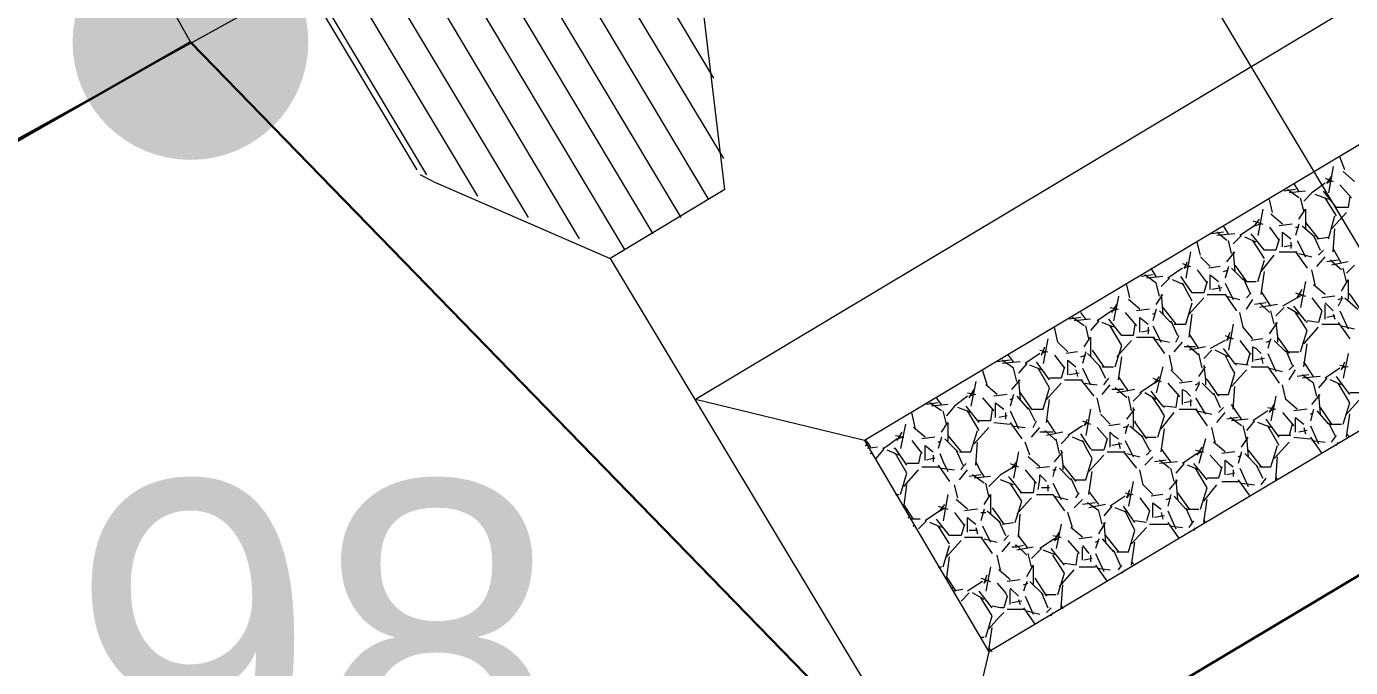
# Model space of a CAD drawing. Header units: metres. Extents: x 536111 to 536507, y 1836388 to 1836665.
# Drawn here: x 536430.96 to 536439.04, y 1836579.59 to 1836583.5 of the extents above; entities that cross this region are included whole.
import ezdxf
from ezdxf.enums import TextEntityAlignment as Align

# ---------------------------------------------------------------- set-up
doc = ezdxf.new("R2010")
doc.units = ezdxf.units.M
doc.header["$MEASUREMENT"] = 0
for name, color, linetype, lineweight in [('Level 2', 1, 'Continuous', 0), ('Level 32', 1, 'Continuous', 0), ('Level 38', 1, 'Continuous', 0), ('Level 4', 1, 'Continuous', 0), ('Level 42', 1, 'Continuous', 0), ('Level 5', 1, 'Continuous', 0), ('Level 9', 1, 'Continuous', 0)]:
    doc.layers.add(name, color=color, linetype=linetype, lineweight=lineweight)
doc.styles.add('Style-CHAR_FAST_FONT', font='CHAR_FAST_FONT.shx')

msp = doc.modelspace()

# ---------------------------------------------------------------- hatches: boundary and pattern name
at = {"layer": 'Level 4', "linetype": 'Continuous', "lineweight": 0}
h = msp.add_hatch(color=7, dxfattribs=at)
edge = h.paths.add_edge_path()
edge.add_arc((536431.96, 1836583.41), 0.7187, 270, 630)

# ---------------------------------------------------------------- linework, layer by layer
at = {"layer": 'Level 2', "color": 7, "linetype": 'Continuous', "lineweight": 0}
msp.add_line((536431.36, 1836584.49), (536431.96, 1836583.41), dxfattribs=at)
at = {"layer": 'Level 2', "color": 7, "linetype": 'Continuous', "lineweight": 0, "flags": 128}
msp.add_lwpolyline([(536345.48, 1836545.33), (536347.81, 1836546.32), (536366.15, 1836554.31), (536382.63, 1836560.4), (536403.43, 1836569.3), (536422.07, 1836577.76), (536428.84, 1836581.68), (536432.77, 1836583.85)], dxfattribs=at)
at = {"layer": 'Level 32', "color": 7, "linetype": 'Continuous', "lineweight": 0}
for p, q in [((536433.63, 1836585.73), (536435.15, 1836583.19)), ((536433.45, 1836585.63), (536435.21, 1836582.7)), ((536433.28, 1836585.53), (536435.12, 1836582.45)), ((536433.11, 1836585.42), (536434.95, 1836582.34)), ((536432.94, 1836585.32), (536434.78, 1836582.24)), ((536432.77, 1836585.22), (536434.61, 1836582.14)), ((536432.6, 1836585.12), (536434.33, 1836582.21)), ((536432.42, 1836585.01), (536434.02, 1836582.34)), ((536432.25, 1836584.91), (536433.71, 1836582.47)), ((536432.05, 1836584.79), (536433.34, 1836582.63)), ((536432.08, 1836584.81), (536433.4, 1836582.6)), ((536433.44, 1836582.56), (536433.36, 1836582.6))]:
    msp.add_line(p, q, dxfattribs=at)
at = {"layer": 'Level 38', "color": 7, "linetype": 'Continuous', "lineweight": 0}
msp.add_line((536428.71, 1836599.51), (536440.18, 1836580.33), dxfattribs=at)
at = {"layer": 'Level 42', "color": 7, "linetype": 'Continuous', "lineweight": 0}
for p, q in [((536435.22, 1836582.51), (536434.75, 1836586.41)), ((536441.82, 1836585.29), (536435.04, 1836581.23)), ((536441.56, 1836584.26), (536436.07, 1836580.98)), ((536442.33, 1836582.97), (536436.83, 1836579.69)), ((536443.36, 1836582.71), (536436.58, 1836578.66)), ((536439, 1836582.63), (536438.97, 1836582.71)), ((536438.93, 1836582.65), (536438.9, 1836582.49)), ((536439.06, 1836582.56), (536438.99, 1836582.62)), ((536433.44, 1836582.56), (536434.52, 1836582.09)), ((536438.72, 1836582.5), (536438.69, 1836582.55)), ((536438.88, 1836582.55), (536438.8, 1836582.49)), ((536438.88, 1836582.58), (536438.93, 1836582.56)), ((536438.89, 1836582.55), (536438.92, 1836582.59)), ((536438.89, 1836582.55), (536438.92, 1836582.57)), ((536438.97, 1836582.54), (536439.04, 1836582.46)), ((536435.22, 1836582.51), (536434.52, 1836582.09)), ((536438.56, 1836582.37), (536438.54, 1836582.45)), ((536438.7, 1836582.51), (536438.63, 1836582.5)), ((536438.72, 1836582.46), (536438.65, 1836582.51)), ((536438.76, 1836582.5), (536438.66, 1836582.49)), ((536438.75, 1836582.38), (536438.73, 1836582.46)), ((536438.8, 1836582.49), (536438.75, 1836582.44)), ((536438.9, 1836582.45), (536438.82, 1836582.48)), ((536438.95, 1836582.4), (536438.87, 1836582.5)), ((536438.95, 1836582.35), (536438.88, 1836582.46)), ((536439.03, 1836582.47), (536439.02, 1836582.4)), ((536438.5, 1836582.39), (536438.47, 1836582.23)), ((536438.72, 1836582.33), (536438.76, 1836582.39)), ((536438.76, 1836582.39), (536438.76, 1836582.27)), ((536438.92, 1836582.27), (536439.01, 1836582.37)), ((536439.02, 1836582.4), (536438.94, 1836582.4)), ((536438.29, 1836582.24), (536438.26, 1836582.29)), ((536438.45, 1836582.29), (536438.36, 1836582.23)), ((536438.44, 1836582.32), (536438.5, 1836582.3)), ((536438.45, 1836582.29), (536438.48, 1836582.33)), ((536438.45, 1836582.29), (536438.48, 1836582.3)), ((536438.54, 1836582.28), (536438.6, 1836582.2)), ((536438.62, 1836582.3), (536438.55, 1836582.36)), ((536438.68, 1836582.3), (536438.6, 1836582.29)), ((536438.72, 1836582.3), (536438.7, 1836582.23)), ((536438.7, 1836582.28), (536438.72, 1836582.28)), ((536438.74, 1836582.29), (536438.82, 1836582.22)), ((536438.76, 1836582.31), (536438.84, 1836582.21)), ((536438.76, 1836582.31), (536438.84, 1836582.21)), ((536438.9, 1836582.21), (536438.94, 1836582.35)), ((536438.26, 1836582.25), (536438.19, 1836582.24)), ((536438.28, 1836582.2), (536438.22, 1836582.25)), ((536438.33, 1836582.24), (536438.22, 1836582.23)), ((536438.31, 1836582.12), (536438.29, 1836582.2)), ((536438.37, 1836582.23), (536438.32, 1836582.18)), ((536438.46, 1836582.19), (536438.39, 1836582.22)), ((536438.51, 1836582.14), (536438.43, 1836582.24)), ((536438.51, 1836582.09), (536438.44, 1836582.2)), ((536438.6, 1836582.21), (536438.58, 1836582.14)), ((536438.62, 1836582.16), (536438.62, 1836582.25)), ((536438.62, 1836582.25), (536438.67, 1836582.21)), ((536438.71, 1836582.2), (536438.76, 1836582.1)), ((536438.81, 1836582.23), (536438.85, 1836582.14)), ((536438.83, 1836582.21), (536438.9, 1836582.22)), ((536438.93, 1836582.13), (536438.94, 1836582.27)), ((536438.06, 1836582.13), (536438.03, 1836581.97)), ((536438.12, 1836582.11), (536438.1, 1836582.19)), ((536438.28, 1836582.07), (536438.33, 1836582.13)), ((536438.32, 1836582.13), (536438.33, 1836582.01)), ((536438.58, 1836582.14), (536438.51, 1836582.14)), ((536438.6, 1836582.13), (536438.71, 1836582.13)), ((536438.68, 1836582.17), (536438.63, 1836582.16)), ((536438.67, 1836582.19), (536438.67, 1836582.15)), ((536438.7, 1836582.13), (536438.77, 1836582.03)), ((536438.72, 1836582.12), (536438.8, 1836582.1)), ((536438.84, 1836582.11), (536438.87, 1836582.14)), ((536438.98, 1836582.06), (536438.93, 1836582.15)), ((536434.52, 1836582.09), (536436.58, 1836578.66)), ((536438.01, 1836582.06), (536438.06, 1836582.04)), ((536438.02, 1836582.03), (536438.04, 1836582.07)), ((536438.02, 1836582.03), (536438.04, 1836582.04)), ((536438.18, 1836582.04), (536438.12, 1836582.1)), ((536438.24, 1836582.04), (536438.17, 1836582.03)), ((536438.29, 1836582.04), (536438.27, 1836581.97)), ((536438.33, 1836582.05), (536438.4, 1836581.95)), ((536438.33, 1836582.05), (536438.4, 1836581.95)), ((536438.47, 1836581.95), (536438.51, 1836582.08)), ((536438.49, 1836582.01), (536438.57, 1836582.11)), ((536438.83, 1836582.04), (536438.88, 1836582.1)), ((536438.96, 1836582.08), (536438.89, 1836582.07)), ((536438.98, 1836582.02), (536438.91, 1836582.08)), ((536439.02, 1836582.07), (536438.92, 1836582.05)), ((536439.06, 1836582.05), (536439.01, 1836582)), ((536437.83, 1836581.99), (536437.76, 1836581.98)), ((536437.85, 1836581.94), (536437.78, 1836581.99)), ((536437.89, 1836581.98), (536437.79, 1836581.97)), ((536437.85, 1836581.98), (536437.82, 1836582.03)), ((536437.93, 1836581.97), (536437.88, 1836581.92)), ((536438.01, 1836582.03), (536437.92, 1836581.97)), ((536438.02, 1836581.93), (536437.95, 1836581.96)), ((536438.07, 1836581.88), (536438, 1836581.98)), ((536438.1, 1836582.02), (536438.16, 1836581.94)), ((536438.18, 1836581.9), (536438.18, 1836581.99)), ((536438.18, 1836581.99), (536438.23, 1836581.95)), ((536438.26, 1836582.01), (536438.29, 1836582.02)), ((536438.31, 1836582.03), (536438.38, 1836581.96)), ((536438.38, 1836581.97), (536438.42, 1836581.88)), ((536438.49, 1836581.87), (536438.51, 1836582.01)), ((536438.82, 1836581.93), (536438.8, 1836582.02)), ((536438.98, 1836581.89), (536439.02, 1836581.96)), ((536439.01, 1836581.95), (536438.99, 1836582.03)), ((536439.02, 1836581.96), (536439.02, 1836581.87)), ((536437.69, 1836581.85), (536437.67, 1836581.93)), ((536437.87, 1836581.86), (536437.85, 1836581.94)), ((536438.07, 1836581.83), (536438.01, 1836581.94)), ((536438.14, 1836581.88), (536438.07, 1836581.88)), ((536438.16, 1836581.95), (536438.14, 1836581.88)), ((536438.25, 1836581.91), (536438.19, 1836581.9)), ((536438.23, 1836581.93), (536438.24, 1836581.89)), ((536438.27, 1836581.94), (536438.32, 1836581.84)), ((536438.39, 1836581.95), (536438.46, 1836581.95)), ((536438.4, 1836581.85), (536438.43, 1836581.88)), ((536438.55, 1836581.8), (536438.49, 1836581.89)), ((536438.7, 1836581.88), (536438.76, 1836581.86)), ((536438.71, 1836581.85), (536438.74, 1836581.9)), ((536438.76, 1836581.95), (536438.73, 1836581.79)), ((536438.88, 1836581.87), (536438.81, 1836581.93)), ((536439.02, 1836581.88), (536439.03, 1836581.87)), ((536439.02, 1836581.88), (536439.03, 1836581.87)), ((536437.58, 1836581.76), (536437.61, 1836581.81)), ((536437.62, 1836581.86), (536437.59, 1836581.71)), ((536437.75, 1836581.78), (536437.68, 1836581.84)), ((536437.85, 1836581.81), (536437.89, 1836581.87)), ((536437.88, 1836581.87), (536437.89, 1836581.75)), ((536438.03, 1836581.69), (536438.07, 1836581.82)), ((536438.05, 1836581.75), (536438.14, 1836581.85)), ((536438.16, 1836581.87), (536438.27, 1836581.87)), ((536438.27, 1836581.87), (536438.34, 1836581.77)), ((536438.28, 1836581.86), (536438.36, 1836581.84)), ((536438.4, 1836581.78), (536438.44, 1836581.84)), ((536438.52, 1836581.82), (536438.45, 1836581.81)), ((536438.54, 1836581.76), (536438.48, 1836581.82)), ((536438.59, 1836581.81), (536438.48, 1836581.79)), ((536438.71, 1836581.85), (536438.62, 1836581.8)), ((536438.76, 1836581.71), (536438.69, 1836581.8)), ((536438.71, 1836581.85), (536438.74, 1836581.87)), ((536438.8, 1836581.85), (536438.86, 1836581.77)), ((536438.94, 1836581.86), (536438.86, 1836581.85)), ((536438.88, 1836581.82), (536438.9, 1836581.8)), ((536438.88, 1836581.78), (536438.88, 1836581.81)), ((536438.9, 1836581.8), (536438.93, 1836581.77)), ((536438.96, 1836581.84), (536438.99, 1836581.85)), ((536438.98, 1836581.84), (536438.96, 1836581.8)), ((536438.98, 1836581.86), (536438.98, 1836581.84)), ((536439, 1836581.85), (536439.08, 1836581.78)), ((536439.02, 1836581.87), (536439.02, 1836581.84)), ((536439.03, 1836581.87), (536439.1, 1836581.77)), ((536439.03, 1836581.87), (536439.1, 1836581.77)), ((536437.39, 1836581.73), (536437.32, 1836581.72)), ((536437.41, 1836581.68), (536437.34, 1836581.73)), ((536437.45, 1836581.72), (536437.35, 1836581.71)), ((536437.42, 1836581.72), (536437.39, 1836581.76)), ((536437.58, 1836581.77), (536437.49, 1836581.71)), ((536437.64, 1836581.62), (536437.56, 1836581.72)), ((536437.57, 1836581.79), (536437.62, 1836581.78)), ((536437.58, 1836581.77), (536437.61, 1836581.78)), ((536437.66, 1836581.76), (536437.73, 1836581.68)), ((536437.81, 1836581.78), (536437.73, 1836581.77)), ((536437.75, 1836581.64), (536437.75, 1836581.73)), ((536437.75, 1836581.73), (536437.8, 1836581.69)), ((536437.85, 1836581.78), (536437.83, 1836581.71)), ((536437.83, 1836581.75), (536437.85, 1836581.76)), ((536437.87, 1836581.77), (536437.94, 1836581.7)), ((536437.89, 1836581.79), (536437.97, 1836581.69)), ((536437.89, 1836581.79), (536437.97, 1836581.69)), ((536438.05, 1836581.61), (536438.07, 1836581.75)), ((536438.38, 1836581.67), (536438.36, 1836581.76)), ((536438.57, 1836581.69), (536438.55, 1836581.77)), ((536438.63, 1836581.79), (536438.58, 1836581.74)), ((536438.72, 1836581.75), (536438.65, 1836581.79)), ((536438.74, 1836581.7), (536438.7, 1836581.76)), ((536438.86, 1836581.77), (536438.84, 1836581.7)), ((536438.88, 1836581.72), (536438.88, 1836581.78)), ((536438.94, 1836581.74), (536438.89, 1836581.73)), ((536438.93, 1836581.75), (536438.94, 1836581.72)), ((536438.97, 1836581.77), (536439.02, 1836581.66)), ((536437.25, 1836581.58), (536437.23, 1836581.67)), ((536437.44, 1836581.6), (536437.42, 1836581.68)), ((536437.5, 1836581.71), (536437.45, 1836581.65)), ((536437.59, 1836581.67), (536437.52, 1836581.7)), ((536437.64, 1836581.56), (536437.57, 1836581.68)), ((536437.72, 1836581.69), (536437.71, 1836581.62)), ((536437.81, 1836581.65), (536437.76, 1836581.64)), ((536437.8, 1836581.67), (536437.8, 1836581.63)), ((536437.83, 1836581.68), (536437.88, 1836581.58)), ((536437.94, 1836581.71), (536437.98, 1836581.62)), ((536437.96, 1836581.69), (536438.03, 1836581.69)), ((536438.28, 1836581.59), (536438.3, 1836581.64)), ((536438.32, 1836581.69), (536438.29, 1836581.53)), ((536438.44, 1836581.6), (536438.38, 1836581.67)), ((536438.54, 1836581.63), (536438.59, 1836581.7)), ((536438.58, 1836581.7), (536438.59, 1836581.61)), ((536438.73, 1836581.52), (536438.77, 1836581.65)), ((536438.77, 1836581.65), (536438.74, 1836581.7)), ((536438.75, 1836581.57), (536438.84, 1836581.67)), ((536438.77, 1836581.7), (536438.76, 1836581.71)), ((536438.84, 1836581.7), (536438.77, 1836581.71)), ((536438.86, 1836581.69), (536438.97, 1836581.69)), ((536438.96, 1836581.7), (536439.03, 1836581.6)), ((536438.98, 1836581.68), (536439.06, 1836581.66)), ((536437.19, 1836581.6), (536437.16, 1836581.45)), ((536437.31, 1836581.52), (536437.25, 1836581.58)), ((536437.41, 1836581.55), (536437.45, 1836581.61)), ((536437.45, 1836581.61), (536437.45, 1836581.49)), ((536437.6, 1836581.43), (536437.64, 1836581.56)), ((536437.61, 1836581.49), (536437.7, 1836581.59)), ((536437.71, 1836581.62), (536437.64, 1836581.62)), ((536437.73, 1836581.61), (536437.84, 1836581.61)), ((536437.83, 1836581.61), (536437.9, 1836581.51)), ((536437.84, 1836581.6), (536437.93, 1836581.58)), ((536437.96, 1836581.52), (536438.01, 1836581.58)), ((536437.97, 1836581.58), (536437.99, 1836581.62)), ((536438.11, 1836581.5), (536438.04, 1836581.56)), ((536438.11, 1836581.54), (536438.05, 1836581.63)), ((536438.27, 1836581.59), (536438.18, 1836581.54)), ((536438.27, 1836581.62), (536438.32, 1836581.6)), ((536438.28, 1836581.59), (536438.3, 1836581.61)), ((536438.36, 1836581.59), (536438.42, 1836581.51)), ((536438.5, 1836581.6), (536438.43, 1836581.59)), ((536438.52, 1836581.58), (536438.55, 1836581.59)), ((536438.54, 1836581.58), (536438.53, 1836581.54)), ((536438.55, 1836581.6), (536438.54, 1836581.58)), ((536438.57, 1836581.59), (536438.64, 1836581.52)), ((536438.59, 1836581.62), (536438.59, 1836581.61)), ((536438.59, 1836581.62), (536438.59, 1836581.61)), ((536438.59, 1836581.61), (536438.59, 1836581.58)), ((536438.59, 1836581.61), (536438.66, 1836581.51)), ((536438.59, 1836581.61), (536438.66, 1836581.51)), ((536438.75, 1836581.43), (536438.77, 1836581.57)), ((536436.98, 1836581.46), (536436.95, 1836581.5)), ((536437.14, 1836581.51), (536437.05, 1836581.45)), ((536437.14, 1836581.53), (536437.19, 1836581.52)), ((536437.15, 1836581.5), (536437.17, 1836581.55)), ((536437.15, 1836581.51), (536437.17, 1836581.52)), ((536437.23, 1836581.5), (536437.29, 1836581.42)), ((536437.37, 1836581.52), (536437.3, 1836581.51)), ((536437.39, 1836581.49), (536437.42, 1836581.5)), ((536437.42, 1836581.52), (536437.4, 1836581.45)), ((536437.43, 1836581.51), (536437.51, 1836581.43)), ((536437.46, 1836581.53), (536437.53, 1836581.43)), ((536437.46, 1836581.53), (536437.53, 1836581.43)), ((536437.62, 1836581.35), (536437.64, 1836581.49)), ((536437.95, 1836581.41), (536437.93, 1836581.5)), ((536438.09, 1836581.55), (536438.02, 1836581.55)), ((536438.15, 1836581.55), (536438.05, 1836581.53)), ((536438.13, 1836581.42), (536438.11, 1836581.51)), ((536438.19, 1836581.53), (536438.14, 1836581.48)), ((536438.29, 1836581.49), (536438.21, 1836581.53)), ((536438.33, 1836581.45), (536438.26, 1836581.54)), ((536438.3, 1836581.44), (536438.27, 1836581.5)), ((536438.42, 1836581.51), (536438.4, 1836581.44)), ((536438.42, 1836581.51), (536438.43, 1836581.51)), ((536438.44, 1836581.52), (536438.44, 1836581.55)), ((536438.44, 1836581.55), (536438.46, 1836581.54)), ((536438.44, 1836581.46), (536438.44, 1836581.52)), ((536438.51, 1836581.48), (536438.45, 1836581.47)), ((536438.46, 1836581.54), (536438.49, 1836581.51)), ((536438.49, 1836581.49), (536438.5, 1836581.45)), ((536438.53, 1836581.51), (536438.58, 1836581.4)), ((536438.64, 1836581.53), (536438.68, 1836581.44)), ((536438.65, 1836581.52), (536438.72, 1836581.52)), ((536439.02, 1836581.51), (536438.99, 1836581.36)), ((536436.82, 1836581.32), (536436.79, 1836581.41)), ((536436.96, 1836581.47), (536436.88, 1836581.46)), ((536436.98, 1836581.42), (536436.91, 1836581.47)), ((536437.02, 1836581.46), (536436.91, 1836581.45)), ((536437, 1836581.34), (536436.98, 1836581.42)), ((536437.06, 1836581.45), (536437.01, 1836581.39)), ((536437.15, 1836581.41), (536437.08, 1836581.44)), ((536437.2, 1836581.35), (536437.12, 1836581.46)), ((536437.2, 1836581.3), (536437.13, 1836581.42)), ((536437.29, 1836581.43), (536437.27, 1836581.36)), ((536437.31, 1836581.38), (536437.31, 1836581.47)), ((536437.31, 1836581.47), (536437.36, 1836581.43)), ((536437.36, 1836581.41), (536437.37, 1836581.37)), ((536437.4, 1836581.42), (536437.45, 1836581.32)), ((536437.5, 1836581.44), (536437.54, 1836581.36)), ((536437.52, 1836581.43), (536437.59, 1836581.43)), ((536437.89, 1836581.43), (536437.85, 1836581.27)), ((536438.01, 1836581.34), (536437.94, 1836581.41)), ((536438.11, 1836581.37), (536438.15, 1836581.43)), ((536438.14, 1836581.44), (536438.15, 1836581.35)), ((536438.33, 1836581.39), (536438.3, 1836581.44)), ((536438.31, 1836581.31), (536438.4, 1836581.41)), ((536438.41, 1836581.44), (536438.33, 1836581.45)), ((536438.34, 1836581.44), (536438.33, 1836581.45)), ((536438.43, 1836581.43), (536438.53, 1836581.43)), ((536438.53, 1836581.43), (536438.6, 1836581.33)), ((536438.54, 1836581.42), (536438.62, 1836581.4)), ((536438.66, 1836581.41), (536438.69, 1836581.44)), ((536438.66, 1836581.35), (536438.7, 1836581.41)), ((536438.81, 1836581.37), (536438.75, 1836581.46)), ((536438.97, 1836581.42), (536438.88, 1836581.36)), ((536438.97, 1836581.44), (536439.02, 1836581.43)), ((536438.98, 1836581.41), (536439, 1836581.46)), ((536438.98, 1836581.42), (536439, 1836581.43)), ((536436.75, 1836581.34), (536436.72, 1836581.19)), ((536436.88, 1836581.26), (536436.81, 1836581.32)), ((536436.97, 1836581.29), (536437.02, 1836581.35)), ((536437.01, 1836581.35), (536437.02, 1836581.23)), ((536437.18, 1836581.23), (536437.27, 1836581.33)), ((536437.27, 1836581.36), (536437.2, 1836581.36)), ((536437.29, 1836581.35), (536437.4, 1836581.35)), ((536437.38, 1836581.39), (536437.32, 1836581.38)), ((536437.39, 1836581.35), (536437.47, 1836581.25)), ((536437.41, 1836581.33), (536437.49, 1836581.32)), ((536437.52, 1836581.26), (536437.57, 1836581.32)), ((536437.53, 1836581.32), (536437.56, 1836581.36)), ((536437.68, 1836581.28), (536437.62, 1836581.37)), ((536437.84, 1836581.33), (536437.75, 1836581.27)), ((536437.83, 1836581.36), (536437.88, 1836581.34)), ((536437.84, 1836581.33), (536437.87, 1836581.37)), ((536437.84, 1836581.33), (536437.87, 1836581.35)), ((536437.92, 1836581.33), (536437.99, 1836581.25)), ((536438.07, 1836581.34), (536437.99, 1836581.33)), ((536438.09, 1836581.32), (536438.11, 1836581.33)), ((536438.11, 1836581.32), (536438.09, 1836581.28)), ((536438.11, 1836581.34), (536438.11, 1836581.32)), ((536438.13, 1836581.33), (536438.2, 1836581.26)), ((536438.15, 1836581.36), (536438.16, 1836581.35)), ((536438.15, 1836581.36), (536438.16, 1836581.35)), ((536438.15, 1836581.35), (536438.15, 1836581.32)), ((536438.16, 1836581.35), (536438.23, 1836581.25)), ((536438.16, 1836581.35), (536438.23, 1836581.25)), ((536438.29, 1836581.26), (536438.33, 1836581.39)), ((536438.64, 1836581.23), (536438.62, 1836581.32)), ((536438.78, 1836581.38), (536438.71, 1836581.37)), ((536438.81, 1836581.33), (536438.74, 1836581.38)), ((536438.85, 1836581.37), (536438.74, 1836581.36)), ((536438.83, 1836581.25), (536438.81, 1836581.33)), ((536438.89, 1836581.36), (536438.84, 1836581.3)), ((536438.98, 1836581.32), (536438.91, 1836581.35)), ((536439.03, 1836581.26), (536438.95, 1836581.37)), ((536439.03, 1836581.21), (536438.96, 1836581.33)), ((536436.54, 1836581.2), (536436.51, 1836581.24)), ((536436.7, 1836581.25), (536436.62, 1836581.19)), ((536436.7, 1836581.27), (536436.75, 1836581.26)), ((536436.71, 1836581.24), (536436.74, 1836581.29)), ((536436.71, 1836581.25), (536436.74, 1836581.26)), ((536436.79, 1836581.24), (536436.86, 1836581.16)), ((536436.94, 1836581.26), (536436.86, 1836581.25)), ((536436.98, 1836581.26), (536436.96, 1836581.19)), ((536436.96, 1836581.23), (536436.98, 1836581.24)), ((536437, 1836581.25), (536437.07, 1836581.17)), ((536437.02, 1836581.27), (536437.09, 1836581.17)), ((536437.02, 1836581.27), (536437.09, 1836581.17)), ((536437.16, 1836581.17), (536437.2, 1836581.3)), ((536437.51, 1836581.15), (536437.49, 1836581.24)), ((536437.65, 1836581.29), (536437.58, 1836581.29)), ((536437.67, 1836581.24), (536437.6, 1836581.3)), ((536437.72, 1836581.29), (536437.61, 1836581.27)), ((536437.7, 1836581.16), (536437.68, 1836581.25)), ((536437.76, 1836581.27), (536437.71, 1836581.22)), ((536437.85, 1836581.23), (536437.78, 1836581.27)), ((536437.89, 1836581.19), (536437.82, 1836581.28)), ((536437.87, 1836581.18), (536437.83, 1836581.24)), ((536437.98, 1836581.25), (536437.97, 1836581.18)), ((536437.99, 1836581.25), (536437.98, 1836581.25)), ((536438.01, 1836581.26), (536438.01, 1836581.29)), ((536438.01, 1836581.29), (536438.03, 1836581.28)), ((536438.01, 1836581.2), (536438.01, 1836581.26)), ((536438.03, 1836581.28), (536438.06, 1836581.25)), ((536438.09, 1836581.24), (536438.15, 1836581.14)), ((536438.2, 1836581.27), (536438.24, 1836581.18)), ((536438.22, 1836581.26), (536438.29, 1836581.26)), ((536438.32, 1836581.17), (536438.33, 1836581.31)), ((536438.58, 1836581.25), (536438.55, 1836581.1)), ((536438.8, 1836581.2), (536438.85, 1836581.26)), ((536438.84, 1836581.26), (536438.85, 1836581.14)), ((536439.01, 1836581.14), (536439.1, 1836581.24)), ((536439.1, 1836581.27), (536439.03, 1836581.27)), ((536436.07, 1836580.98), (536435.04, 1836581.23)), ((536436.38, 1836581.06), (536436.36, 1836581.15)), ((536436.52, 1836581.21), (536436.45, 1836581.2)), ((536436.54, 1836581.16), (536436.47, 1836581.21)), ((536436.58, 1836581.2), (536436.48, 1836581.19)), ((536436.57, 1836581.08), (536436.55, 1836581.16)), ((536436.62, 1836581.19), (536436.57, 1836581.13)), ((536436.72, 1836581.15), (536436.64, 1836581.18)), ((536436.77, 1836581.09), (536436.69, 1836581.19)), ((536436.77, 1836581.04), (536436.7, 1836581.16)), ((536436.85, 1836581.17), (536436.84, 1836581.1)), ((536436.87, 1836581.12), (536436.87, 1836581.21)), ((536436.87, 1836581.21), (536436.92, 1836581.17)), ((536436.93, 1836581.15), (536436.93, 1836581.11)), ((536436.96, 1836581.16), (536437.01, 1836581.05)), ((536437.07, 1836581.18), (536437.11, 1836581.1)), ((536437.09, 1836581.17), (536437.16, 1836581.17)), ((536437.18, 1836581.09), (536437.2, 1836581.23)), ((536437.45, 1836581.17), (536437.42, 1836581.01)), ((536437.67, 1836581.11), (536437.72, 1836581.17)), ((536437.71, 1836581.18), (536437.71, 1836581.09)), ((536437.9, 1836581.13), (536437.87, 1836581.18)), ((536437.88, 1836581.05), (536437.96, 1836581.15)), ((536437.9, 1836581.18), (536437.89, 1836581.19)), ((536437.97, 1836581.18), (536437.9, 1836581.19)), ((536437.99, 1836581.17), (536438.1, 1836581.17)), ((536438.07, 1836581.22), (536438.02, 1836581.21)), ((536438.06, 1836581.23), (536438.06, 1836581.19)), ((536438.09, 1836581.17), (536438.16, 1836581.07)), ((536438.1, 1836581.16), (536438.19, 1836581.14)), ((536438.22, 1836581.09), (536438.27, 1836581.15)), ((536438.23, 1836581.15), (536438.26, 1836581.18)), ((536438.37, 1836581.11), (536438.31, 1836581.2)), ((536438.53, 1836581.16), (536438.44, 1836581.1)), ((536438.53, 1836581.18), (536438.58, 1836581.17)), ((536438.54, 1836581.15), (536438.57, 1836581.2)), ((536438.54, 1836581.16), (536438.57, 1836581.17)), ((536438.62, 1836581.15), (536438.69, 1836581.07)), ((536438.71, 1836581.17), (536438.64, 1836581.23)), ((536438.77, 1836581.17), (536438.69, 1836581.16)), ((536438.81, 1836581.17), (536438.79, 1836581.1)), ((536438.79, 1836581.14), (536438.81, 1836581.15)), ((536438.83, 1836581.16), (536438.9, 1836581.08)), ((536438.85, 1836581.18), (536438.92, 1836581.08)), ((536438.85, 1836581.18), (536438.92, 1836581.08)), ((536438.99, 1836581.08), (536439.03, 1836581.21)), ((536436.32, 1836581.08), (536436.29, 1836580.93)), ((536436.54, 1836581.03), (536436.58, 1836581.09)), ((536436.58, 1836581.09), (536436.58, 1836580.97)), ((536436.84, 1836581.1), (536436.76, 1836581.1)), ((536436.86, 1836581.09), (536436.96, 1836581.08)), ((536436.94, 1836581.13), (536436.89, 1836581.12)), ((536436.96, 1836581.09), (536437.03, 1836580.99)), ((536436.97, 1836581.07), (536437.05, 1836581.06)), ((536437.1, 1836581.06), (536437.12, 1836581.1)), ((536437.24, 1836581.02), (536437.18, 1836581.11)), ((536437.4, 1836581.07), (536437.31, 1836581.01)), ((536437.4, 1836581.1), (536437.45, 1836581.08)), ((536437.41, 1836581.07), (536437.43, 1836581.11)), ((536437.41, 1836581.07), (536437.43, 1836581.09)), ((536437.57, 1836581.08), (536437.51, 1836581.14)), ((536437.63, 1836581.08), (536437.56, 1836581.07)), ((536437.65, 1836581.06), (536437.68, 1836581.07)), ((536437.68, 1836581.08), (536437.67, 1836581.06)), ((536437.69, 1836581.07), (536437.77, 1836581)), ((536437.71, 1836581.09), (536437.71, 1836581.06)), ((536437.72, 1836581.1), (536437.72, 1836581.09)), ((536437.72, 1836581.1), (536437.72, 1836581.09)), ((536437.72, 1836581.09), (536437.79, 1836580.99)), ((536437.72, 1836581.09), (536437.79, 1836580.99)), ((536437.86, 1836581), (536437.9, 1836581.13)), ((536438.35, 1836581.12), (536438.28, 1836581.11)), ((536438.37, 1836581.07), (536438.3, 1836581.12)), ((536438.41, 1836581.11), (536438.31, 1836581.1)), ((536438.4, 1836580.99), (536438.38, 1836581.07)), ((536438.45, 1836581.1), (536438.4, 1836581.04)), ((536438.55, 1836581.06), (536438.47, 1836581.09)), ((536438.6, 1836581), (536438.52, 1836581.11)), ((536438.6, 1836580.95), (536438.53, 1836581.07)), ((536438.68, 1836581.08), (536438.66, 1836581.01)), ((536438.7, 1836581.03), (536438.7, 1836581.12)), ((536438.7, 1836581.12), (536438.75, 1836581.08)), ((536438.79, 1836581.07), (536438.84, 1836580.96)), ((536438.9, 1836581.09), (536438.94, 1836581.01)), ((536438.91, 1836581.08), (536438.98, 1836581.08)), ((536439.01, 1836581), (536439.03, 1836581.14)), ((536436.27, 1836580.99), (536436.2, 1836580.94)), ((536436.26, 1836581.01), (536436.31, 1836581)), ((536436.27, 1836580.98), (536436.3, 1836581.03)), ((536436.27, 1836580.99), (536436.3, 1836581)), ((536436.44, 1836581), (536436.37, 1836581.06)), ((536436.5, 1836581), (536436.42, 1836580.99)), ((536436.54, 1836581), (536436.52, 1836580.93)), ((536436.56, 1836580.99), (536436.64, 1836580.91)), ((536436.58, 1836581.01), (536436.66, 1836580.91)), ((536436.58, 1836581.01), (536436.66, 1836580.91)), ((536436.72, 1836580.91), (536436.76, 1836581.04)), ((536436.74, 1836580.96), (536436.83, 1836581.06)), ((536437.09, 1836581), (536437.14, 1836581.06)), ((536437.22, 1836581.03), (536437.14, 1836581.03)), ((536437.24, 1836580.98), (536437.17, 1836581.04)), ((536437.28, 1836581.03), (536437.18, 1836581.01)), ((536437.26, 1836580.9), (536437.24, 1836580.99)), ((536437.32, 1836581.01), (536437.27, 1836580.96)), ((536437.41, 1836580.97), (536437.34, 1836581)), ((536437.45, 1836580.93), (536437.39, 1836581.02)), ((536437.49, 1836581.06), (536437.55, 1836580.99)), ((536437.55, 1836580.99), (536437.53, 1836580.92)), ((536437.57, 1836581), (536437.57, 1836581.03)), ((536437.57, 1836581.03), (536437.59, 1836581.01)), ((536437.57, 1836580.94), (536437.57, 1836581)), ((536437.59, 1836581.01), (536437.62, 1836580.99)), ((536437.67, 1836581.06), (536437.66, 1836581.02)), ((536437.76, 1836581.01), (536437.81, 1836580.92)), ((536437.78, 1836581), (536437.85, 1836581)), ((536437.88, 1836580.91), (536437.9, 1836581.05)), ((536438.15, 1836580.99), (536438.11, 1836580.84)), ((536438.21, 1836580.97), (536438.19, 1836581.06)), ((536438.37, 1836580.94), (536438.41, 1836581)), ((536438.4, 1836581), (536438.41, 1836580.88)), ((536438.67, 1836581.01), (536438.59, 1836581.01)), ((536438.69, 1836581), (536438.79, 1836580.99)), ((536438.77, 1836581.04), (536438.72, 1836581.03)), ((536438.75, 1836581.06), (536438.76, 1836581.02)), ((536438.79, 1836581), (536438.86, 1836580.9)), ((536438.92, 1836580.97), (536438.95, 1836581.01)), ((536439.03, 1836581), (536439.01, 1836581.02)), ((536436.07, 1836580.98), (536436.83, 1836579.69)), ((536436.09, 1836580.97), (536436.08, 1836580.98)), ((536436.11, 1836580.94), (536436.09, 1836580.97)), ((536436.15, 1836580.94), (536436.09, 1836580.93)), ((536436.19, 1836580.93), (536436.14, 1836580.87)), ((536436.2, 1836580.94), (536436.18, 1836580.93)), ((536436.28, 1836580.89), (536436.21, 1836580.92)), ((536436.26, 1836580.93), (536436.25, 1836580.93)), ((536436.33, 1836580.83), (536436.26, 1836580.93)), ((536436.36, 1836580.98), (536436.42, 1836580.9)), ((536436.42, 1836580.91), (536436.41, 1836580.89)), ((536436.44, 1836580.88), (536436.44, 1836580.95)), ((536436.44, 1836580.95), (536436.49, 1836580.91)), ((536436.52, 1836580.97), (536436.54, 1836580.98)), ((536436.63, 1836580.92), (536436.67, 1836580.83)), ((536436.65, 1836580.91), (536436.72, 1836580.91)), ((536436.75, 1836580.83), (536436.76, 1836580.97)), ((536437.01, 1836580.91), (536436.98, 1836580.75)), ((536437.08, 1836580.89), (536437.05, 1836580.97)), ((536437.23, 1836580.85), (536437.28, 1836580.91)), ((536437.27, 1836580.92), (536437.28, 1836580.83)), ((536437.43, 1836580.92), (536437.4, 1836580.98)), ((536437.46, 1836580.87), (536437.43, 1836580.92)), ((536437.46, 1836580.92), (536437.45, 1836580.93)), ((536437.53, 1836580.92), (536437.46, 1836580.92)), ((536437.55, 1836580.91), (536437.66, 1836580.91)), ((536437.64, 1836580.96), (536437.58, 1836580.95)), ((536437.62, 1836580.97), (536437.63, 1836580.93)), ((536437.65, 1836580.91), (536437.73, 1836580.81)), ((536437.66, 1836580.98), (536437.71, 1836580.88)), ((536437.79, 1836580.89), (536437.82, 1836580.92)), ((536437.94, 1836580.85), (536437.88, 1836580.93)), ((536438.09, 1836580.92), (536438.14, 1836580.91)), ((536438.1, 1836580.89), (536438.13, 1836580.94)), ((536438.1, 1836580.9), (536438.13, 1836580.91)), ((536438.27, 1836580.91), (536438.2, 1836580.97)), ((536438.33, 1836580.91), (536438.25, 1836580.9)), ((536438.37, 1836580.91), (536438.35, 1836580.84)), ((536438.41, 1836580.92), (536438.49, 1836580.82)), ((536438.41, 1836580.92), (536438.49, 1836580.82)), ((536438.55, 1836580.82), (536438.59, 1836580.95)), ((536438.57, 1836580.87), (536438.66, 1836580.97)), ((536438.8, 1836580.98), (536438.88, 1836580.97)), ((536438.95, 1836580.95), (536438.96, 1836580.97)), ((536436.33, 1836580.78), (536436.26, 1836580.9)), ((536436.4, 1836580.84), (536436.33, 1836580.84)), ((536436.41, 1836580.89), (536436.4, 1836580.84)), ((536436.44, 1836580.86), (536436.44, 1836580.88)), ((536436.49, 1836580.87), (536436.45, 1836580.86)), ((536436.49, 1836580.89), (536436.49, 1836580.87)), ((536436.49, 1836580.87), (536436.49, 1836580.85)), ((536436.5, 1836580.87), (536436.49, 1836580.87)), ((536436.52, 1836580.83), (536436.59, 1836580.73)), ((536436.53, 1836580.9), (536436.55, 1836580.85)), ((536436.55, 1836580.85), (536436.58, 1836580.79)), ((536436.67, 1836580.82), (536436.69, 1836580.84)), ((536436.78, 1836580.79), (536436.75, 1836580.85)), ((536436.96, 1836580.84), (536437.01, 1836580.82)), ((536436.97, 1836580.81), (536437, 1836580.85)), ((536436.97, 1836580.81), (536437, 1836580.83)), ((536437.14, 1836580.82), (536437.07, 1836580.88)), ((536437.28, 1836580.84), (536437.28, 1836580.83)), ((536437.28, 1836580.84), (536437.28, 1836580.83)), ((536437.28, 1836580.83), (536437.28, 1836580.8)), ((536437.28, 1836580.83), (536437.36, 1836580.73)), ((536437.28, 1836580.83), (536437.36, 1836580.73)), ((536437.42, 1836580.74), (536437.46, 1836580.87)), ((536437.44, 1836580.79), (536437.53, 1836580.89)), ((536437.67, 1836580.9), (536437.75, 1836580.88)), ((536437.78, 1836580.83), (536437.83, 1836580.88)), ((536437.91, 1836580.86), (536437.84, 1836580.85)), ((536437.93, 1836580.81), (536437.87, 1836580.86)), ((536437.98, 1836580.85), (536437.87, 1836580.84)), ((536438.02, 1836580.84), (536437.97, 1836580.78)), ((536438.1, 1836580.9), (536438.01, 1836580.84)), ((536438.11, 1836580.8), (536438.04, 1836580.83)), ((536438.16, 1836580.74), (536438.08, 1836580.84)), ((536438.18, 1836580.89), (536438.25, 1836580.81)), ((536438.27, 1836580.77), (536438.27, 1836580.86)), ((536438.27, 1836580.86), (536438.32, 1836580.82)), ((536438.35, 1836580.88), (536438.37, 1836580.89)), ((536438.39, 1836580.9), (536438.47, 1836580.82)), ((536438.46, 1836580.83), (536438.5, 1836580.75)), ((536438.58, 1836580.74), (536438.59, 1836580.88)), ((536436.29, 1836580.65), (536436.33, 1836580.78)), ((536436.31, 1836580.7), (536436.4, 1836580.8)), ((536436.42, 1836580.82), (536436.53, 1836580.82)), ((536436.54, 1836580.81), (536436.62, 1836580.8)), ((536436.65, 1836580.74), (536436.7, 1836580.8)), ((536436.66, 1836580.8), (536436.67, 1836580.82)), ((536436.78, 1836580.77), (536436.71, 1836580.76)), ((536436.8, 1836580.72), (536436.73, 1836580.77)), ((536436.84, 1836580.76), (536436.74, 1836580.75)), ((536436.8, 1836580.76), (536436.78, 1836580.79)), ((536436.88, 1836580.75), (536436.83, 1836580.7)), ((536436.9, 1836580.77), (536436.88, 1836580.75)), ((536436.97, 1836580.81), (536436.9, 1836580.77)), ((536436.96, 1836580.75), (536436.95, 1836580.76)), ((536437.03, 1836580.66), (536436.96, 1836580.75)), ((536437.05, 1836580.8), (536437.11, 1836580.73)), ((536437.2, 1836580.82), (536437.12, 1836580.81)), ((536437.14, 1836580.74), (536437.14, 1836580.77)), ((536437.14, 1836580.77), (536437.16, 1836580.75)), ((536437.16, 1836580.75), (536437.18, 1836580.73)), ((536437.23, 1836580.8), (536437.22, 1836580.76)), ((536437.22, 1836580.8), (536437.24, 1836580.8)), ((536437.24, 1836580.82), (536437.23, 1836580.8)), ((536437.26, 1836580.81), (536437.33, 1836580.74)), ((536437.33, 1836580.75), (536437.37, 1836580.66)), ((536437.44, 1836580.65), (536437.46, 1836580.79)), ((536437.77, 1836580.71), (536437.75, 1836580.8)), ((536437.96, 1836580.73), (536437.94, 1836580.81)), ((536438.16, 1836580.69), (536438.09, 1836580.81)), ((536438.23, 1836580.75), (536438.16, 1836580.75)), ((536438.25, 1836580.82), (536438.23, 1836580.75)), ((536438.33, 1836580.78), (536438.28, 1836580.77)), ((536438.32, 1836580.8), (536438.32, 1836580.76)), ((536438.36, 1836580.81), (536438.41, 1836580.7)), ((536438.48, 1836580.82), (536438.55, 1836580.82)), ((536438.49, 1836580.71), (536438.52, 1836580.75)), ((536438.59, 1836580.74), (536438.58, 1836580.76)), ((536436.31, 1836580.57), (536436.33, 1836580.71)), ((536436.64, 1836580.63), (536436.62, 1836580.71)), ((536436.83, 1836580.64), (536436.81, 1836580.72)), ((536436.98, 1836580.71), (536436.9, 1836580.74)), ((536437.03, 1836580.61), (536436.96, 1836580.72)), ((536437.11, 1836580.73), (536437.1, 1836580.66)), ((536437.11, 1836580.73), (536437.12, 1836580.72)), ((536437.13, 1836580.68), (536437.14, 1836580.74)), ((536437.2, 1836580.69), (536437.15, 1836580.69)), ((536437.19, 1836580.71), (536437.19, 1836580.67)), ((536437.22, 1836580.72), (536437.27, 1836580.62)), ((536437.35, 1836580.74), (536437.42, 1836580.74)), ((536437.5, 1836580.59), (536437.44, 1836580.67)), ((536437.67, 1836580.63), (536437.69, 1836580.68)), ((536437.71, 1836580.73), (536437.68, 1836580.58)), ((536437.83, 1836580.65), (536437.77, 1836580.71)), ((536437.93, 1836580.68), (536437.98, 1836580.74)), ((536437.97, 1836580.74), (536437.98, 1836580.62)), ((536438.12, 1836580.56), (536438.16, 1836580.69)), ((536438.14, 1836580.61), (536438.22, 1836580.71)), ((536438.25, 1836580.73), (536438.36, 1836580.73)), ((536438.35, 1836580.74), (536438.42, 1836580.64)), ((536438.37, 1836580.72), (536438.45, 1836580.71)), ((536438.51, 1836580.69), (536438.53, 1836580.71)), ((536436.26, 1836580.65), (536436.28, 1836580.65)), ((536436.37, 1836580.5), (536436.31, 1836580.59)), ((536436.53, 1836580.55), (536436.56, 1836580.59)), ((536436.58, 1836580.65), (536436.55, 1836580.49)), ((536436.7, 1836580.56), (536436.63, 1836580.62)), ((536436.8, 1836580.59), (536436.84, 1836580.65)), ((536436.84, 1836580.65), (536436.84, 1836580.53)), ((536436.99, 1836580.48), (536437.03, 1836580.61)), ((536437, 1836580.53), (536437.06, 1836580.6)), ((536437.08, 1836580.66), (536437.02, 1836580.66)), ((536437.06, 1836580.6), (536437.09, 1836580.63)), ((536437.1, 1836580.66), (536437.08, 1836580.66)), ((536437.12, 1836580.65), (536437.22, 1836580.65)), ((536437.22, 1836580.65), (536437.29, 1836580.55)), ((536437.23, 1836580.64), (536437.31, 1836580.62)), ((536437.35, 1836580.57), (536437.4, 1836580.62)), ((536437.36, 1836580.63), (536437.38, 1836580.66)), ((536437.48, 1836580.6), (536437.4, 1836580.59)), ((536437.5, 1836580.55), (536437.43, 1836580.6)), ((536437.54, 1836580.59), (536437.44, 1836580.57)), ((536437.66, 1836580.64), (536437.57, 1836580.58)), ((536437.66, 1836580.66), (536437.71, 1836580.65)), ((536437.67, 1836580.63), (536437.69, 1836580.65)), ((536437.75, 1836580.63), (536437.81, 1836580.55)), ((536437.89, 1836580.65), (536437.82, 1836580.64)), ((536437.83, 1836580.51), (536437.83, 1836580.6)), ((536437.83, 1836580.6), (536437.88, 1836580.56)), ((536437.91, 1836580.62), (536437.94, 1836580.63)), ((536437.94, 1836580.65), (536437.92, 1836580.58)), ((536437.96, 1836580.64), (536438.03, 1836580.56)), ((536437.98, 1836580.66), (536438.05, 1836580.56)), ((536437.98, 1836580.66), (536438.05, 1836580.56)), ((536438.14, 1836580.48), (536438.16, 1836580.62)), ((536436.53, 1836580.55), (536436.44, 1836580.49)), ((536436.52, 1836580.58), (536436.58, 1836580.56)), ((536436.53, 1836580.55), (536436.56, 1836580.57)), ((536436.62, 1836580.54), (536436.68, 1836580.46)), ((536436.76, 1836580.56), (536436.68, 1836580.55)), ((536436.7, 1836580.42), (536436.7, 1836580.51)), ((536436.7, 1836580.51), (536436.75, 1836580.47)), ((536436.8, 1836580.56), (536436.78, 1836580.49)), ((536436.78, 1836580.54), (536436.81, 1836580.54)), ((536436.82, 1836580.55), (536436.9, 1836580.48)), ((536436.85, 1836580.57), (536436.92, 1836580.47)), ((536436.85, 1836580.57), (536436.92, 1836580.47)), ((536437.01, 1836580.39), (536437.02, 1836580.53)), ((536437.34, 1836580.45), (536437.31, 1836580.54)), ((536437.52, 1836580.47), (536437.5, 1836580.55)), ((536437.58, 1836580.58), (536437.53, 1836580.52)), ((536437.67, 1836580.54), (536437.6, 1836580.57)), ((536437.72, 1836580.48), (536437.65, 1836580.58)), ((536437.72, 1836580.43), (536437.66, 1836580.55)), ((536437.81, 1836580.55), (536437.79, 1836580.49)), ((536437.9, 1836580.52), (536437.84, 1836580.51)), ((536437.88, 1836580.54), (536437.89, 1836580.5)), ((536437.92, 1836580.55), (536437.97, 1836580.44)), ((536438.03, 1836580.57), (536438.07, 1836580.48)), ((536438.04, 1836580.56), (536438.11, 1836580.56)), ((536436.41, 1836580.5), (536436.35, 1836580.5)), ((536436.45, 1836580.49), (536436.4, 1836580.44)), ((536436.54, 1836580.45), (536436.47, 1836580.48)), ((536436.59, 1836580.4), (536436.51, 1836580.5)), ((536436.59, 1836580.35), (536436.52, 1836580.46)), ((536436.68, 1836580.47), (536436.66, 1836580.4)), ((536436.76, 1836580.43), (536436.71, 1836580.43)), ((536436.75, 1836580.45), (536436.76, 1836580.41)), ((536436.79, 1836580.46), (536436.84, 1836580.36)), ((536436.89, 1836580.49), (536436.93, 1836580.4)), ((536436.91, 1836580.47), (536436.98, 1836580.48)), ((536437.27, 1836580.47), (536437.24, 1836580.32)), ((536437.4, 1836580.39), (536437.33, 1836580.45)), ((536437.5, 1836580.41), (536437.54, 1836580.48)), ((536437.53, 1836580.48), (536437.54, 1836580.36)), ((536437.68, 1836580.3), (536437.72, 1836580.43)), ((536437.7, 1836580.35), (536437.79, 1836580.45)), ((536437.79, 1836580.48), (536437.72, 1836580.49)), ((536437.81, 1836580.47), (536437.92, 1836580.47)), ((536437.92, 1836580.48), (536437.99, 1836580.38)), ((536437.93, 1836580.46), (536438.01, 1836580.45)), ((536438.05, 1836580.45), (536438.08, 1836580.49)), ((536438.08, 1836580.43), (536438.09, 1836580.45)), ((536438.15, 1836580.48), (536438.14, 1836580.5)), ((536436.57, 1836580.27), (536436.66, 1836580.37)), ((536436.66, 1836580.4), (536436.59, 1836580.4)), ((536436.68, 1836580.39), (536436.79, 1836580.39)), ((536436.78, 1836580.39), (536436.85, 1836580.29)), ((536436.8, 1836580.38), (536436.88, 1836580.36)), ((536436.91, 1836580.3), (536436.96, 1836580.36)), ((536436.92, 1836580.37), (536436.95, 1836580.4)), ((536437.01, 1836580.4), (536437.01, 1836580.41)), ((536437.07, 1836580.32), (536437.01, 1836580.4)), ((536437.23, 1836580.38), (536437.14, 1836580.32)), ((536437.22, 1836580.4), (536437.27, 1836580.39)), ((536437.23, 1836580.37), (536437.26, 1836580.42)), ((536437.23, 1836580.37), (536437.26, 1836580.39)), ((536437.31, 1836580.37), (536437.38, 1836580.29)), ((536437.46, 1836580.39), (536437.38, 1836580.38)), ((536437.5, 1836580.38), (536437.48, 1836580.32)), ((536437.48, 1836580.36), (536437.5, 1836580.37)), ((536437.52, 1836580.38), (536437.59, 1836580.3)), ((536437.54, 1836580.4), (536437.62, 1836580.3)), ((536437.54, 1836580.4), (536437.62, 1836580.3)), ((536437.7, 1836580.22), (536437.72, 1836580.36)), ((536436.55, 1836580.21), (536436.59, 1836580.34)), ((536436.57, 1836580.13), (536436.59, 1836580.27)), ((536436.9, 1836580.19), (536436.88, 1836580.28)), ((536437, 1836580.33), (536436.97, 1836580.33)), ((536437, 1836580.34), (536436.99, 1836580.34)), ((536437.06, 1836580.28), (536437, 1836580.34)), ((536437.04, 1836580.34), (536437, 1836580.33)), ((536437.1, 1836580.33), (536437, 1836580.31)), ((536437.09, 1836580.21), (536437.07, 1836580.29)), ((536437.15, 1836580.32), (536437.09, 1836580.26)), ((536437.24, 1836580.28), (536437.16, 1836580.31)), ((536437.29, 1836580.22), (536437.21, 1836580.32)), ((536437.29, 1836580.17), (536437.22, 1836580.28)), ((536437.37, 1836580.29), (536437.36, 1836580.22)), ((536437.4, 1836580.34), (536437.44, 1836580.29)), ((536437.4, 1836580.25), (536437.4, 1836580.33)), ((536437.45, 1836580.28), (536437.45, 1836580.24)), ((536437.48, 1836580.29), (536437.53, 1836580.18)), ((536437.59, 1836580.31), (536437.63, 1836580.22)), ((536437.61, 1836580.3), (536437.68, 1836580.3)), ((536436.52, 1836580.21), (536436.54, 1836580.21)), ((536436.84, 1836580.21), (536436.81, 1836580.06)), ((536436.95, 1836580.14), (536436.89, 1836580.19)), ((536437.06, 1836580.15), (536437.1, 1836580.22)), ((536437.1, 1836580.22), (536437.1, 1836580.1)), ((536437.26, 1836580.09), (536437.35, 1836580.19)), ((536437.36, 1836580.22), (536437.29, 1836580.23)), ((536437.38, 1836580.21), (536437.48, 1836580.21)), ((536437.46, 1836580.26), (536437.41, 1836580.25)), ((536437.48, 1836580.22), (536437.55, 1836580.12)), ((536437.49, 1836580.2), (536437.57, 1836580.19)), ((536437.62, 1836580.19), (536437.64, 1836580.22)), ((536437.64, 1836580.17), (536437.66, 1836580.19)), ((536437.72, 1836580.22), (536437.7, 1836580.24)), ((536436.63, 1836580.06), (536436.57, 1836580.15)), ((536436.79, 1836580.12), (536436.7, 1836580.06)), ((536436.78, 1836580.14), (536436.84, 1836580.12)), ((536436.8, 1836580.11), (536436.82, 1836580.16)), ((536436.8, 1836580.11), (536436.82, 1836580.13)), ((536436.88, 1836580.11), (536436.93, 1836580.05)), ((536437.02, 1836580.13), (536436.94, 1836580.12)), ((536436.96, 1836580.13), (536436.95, 1836580.14)), ((536437.06, 1836580.12), (536437.04, 1836580.06)), ((536437.04, 1836580.1), (536437.07, 1836580.11)), ((536437.08, 1836580.12), (536437.16, 1836580.04)), ((536437.11, 1836580.14), (536437.18, 1836580.03)), ((536437.11, 1836580.14), (536437.18, 1836580.03)), ((536437.25, 1836580.04), (536437.29, 1836580.17)), ((536437.27, 1836579.96), (536437.28, 1836580.1)), ((536436.61, 1836580.08), (536436.6, 1836580.08)), ((536436.67, 1836580.07), (536436.61, 1836580.06)), ((536436.71, 1836580.05), (536436.66, 1836580)), ((536436.8, 1836580.01), (536436.73, 1836580.05)), ((536436.85, 1836579.96), (536436.77, 1836580.06)), ((536436.85, 1836579.91), (536436.78, 1836580.02)), ((536436.94, 1836580.03), (536436.92, 1836579.96)), ((536436.93, 1836580.05), (536436.94, 1836580.03)), ((536436.96, 1836580.08), (536437.01, 1836580.03)), ((536436.96, 1836579.98), (536436.96, 1836580.07)), ((536437.05, 1836580.03), (536437.1, 1836579.92)), ((536437.15, 1836580.05), (536437.19, 1836579.96)), ((536437.17, 1836580.04), (536437.24, 1836580.04)), ((536436.9, 1836579.96), (536436.85, 1836579.97)), ((536436.92, 1836579.96), (536436.9, 1836579.96)), ((536436.94, 1836579.95), (536437.05, 1836579.95)), ((536437.03, 1836580), (536436.97, 1836579.99)), ((536437.01, 1836580.01), (536437.02, 1836579.98)), ((536437.04, 1836579.96), (536437.11, 1836579.86)), ((536437.06, 1836579.94), (536437.14, 1836579.92)), ((536437.18, 1836579.93), (536437.21, 1836579.96)), ((536437.28, 1836579.95), (536437.27, 1836579.98)), ((536436.81, 1836579.78), (536436.85, 1836579.91)), ((536436.83, 1836579.83), (536436.89, 1836579.9)), ((536436.89, 1836579.9), (536436.92, 1836579.93)), ((536437.21, 1836579.91), (536437.22, 1836579.93)), ((536436.78, 1836579.78), (536436.8, 1836579.78)), ((536436.83, 1836579.7), (536436.85, 1836579.84)), ((536436.84, 1836579.7), (536436.83, 1836579.72)), ((536436.85, 1836579.69), (536436.84, 1836579.7)), ((536436.83, 1836579.69), (536436.58, 1836578.66))]:
    msp.add_line(p, q, dxfattribs=at)
for p in [(536438.86, 1836581.77), (536438.86, 1836581.77), (536438.42, 1836581.51), (536437.99, 1836581.25), (536437.55, 1836580.99), (536437.55, 1836580.99), (536436.08, 1836580.95), (536436.11, 1836580.9), (536437.11, 1836580.73), (536436.34, 1836580.51), (536436.37, 1836580.46), (536436.63, 1836580.03)]:
    msp.add_point(p, dxfattribs=at)
at = {"layer": 'Level 5', "color": 7, "linetype": 'Continuous', "lineweight": 30, "flags": 128}
for points in [[(536436.58, 1836578.66), (536443.36, 1836582.71), (536440.33, 1836589)], [(536422.07, 1836577.76), (536431.96, 1836583.41), (536436.58, 1836578.66)]]:
    msp.add_lwpolyline(points, dxfattribs=at)
at = {"layer": 'Level 9', "color": 7, "linetype": 'Continuous', "lineweight": 0, "flags": 128}
msp.add_lwpolyline([(536345.48, 1836545.33), (536347.81, 1836546.32), (536366.15, 1836554.31), (536382.63, 1836560.4), (536403.43, 1836569.3), (536422.07, 1836577.76), (536428.84, 1836581.68), (536432.77, 1836583.85)], dxfattribs=at)

# ---------------------------------------------------------------- texts
at = {"layer": 'Level 4', "color": 1, "linetype": 'Continuous', "lineweight": 0, "style": 'Style-CHAR_FAST_FONT'}
msp.add_text('198', height=1.99998, dxfattribs=at).set_placement((536431.9756, 1836579.73), align=Align.MIDDLE_CENTER)

doc.saveas('drawing.dxf')
